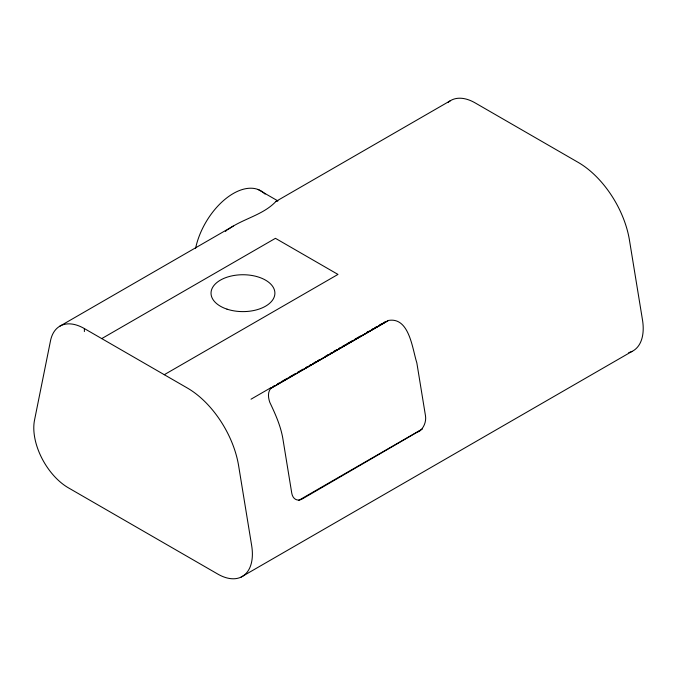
<?xml version="1.0" encoding="UTF-8"?>
<svg xmlns="http://www.w3.org/2000/svg" width="677" height="677" viewBox="0 0 677 677"><rect width="100%" height="100%" fill="white"/><g stroke="black" fill="none" stroke-linecap="round" stroke-linejoin="round"><path stroke-width="1.02" d="M270.859 388.344C267.449 392.144 268.236 397.966 269.827 402.409C275.547 414.426 281.082 426.755 283.088 440.058L291.753 493.127A12.288 8.395 -71.4 0 0 302.213 498.966L420.781 430.098A12.296 8.395 -71.4 0 0 425.503 415.906L416.829 362.838C412.352 349.036 409.458 316.811 388.463 320.449L270.859 388.344L388.463 320.449M420.307 430.538L418.589 431.774M450.459 100.67L275.979 201.407C264.479 213.627 247.46 217.706 233.26 226.067L59.635 326.306M225.356 231.399L226.99 230.129M227.751 229.63L233.26 226.067M101.745 338.602L275.446 238.321L337.975 274.422L164.274 374.703M251.023 399.193L271.079 387.616M272.899 386.567L274.727 385.509M277.46 383.935L279.279 382.877M281.107 381.828L287.488 378.147M289.307 377.089L295.697 373.408M297.516 372.35L302.983 369.193M305.725 367.619L307.544 366.562M309.372 365.512L311.192 364.454M313.925 362.88L315.753 361.823M317.572 360.773L319.4 359.724M325.781 356.034L328.514 354.46M330.334 353.402L332.162 352.353M333.981 351.295L336.723 349.721M338.542 348.663L340.37 347.614M342.19 346.565L344.923 344.982M346.751 343.933L352.218 340.768M354.951 339.194L360.426 336.037M366.807 332.348L368.627 331.298M371.36 329.716L373.188 328.667M375.007 327.609L376.835 326.559M379.569 324.977L381.396 323.928M383.216 322.878L385.035 321.82M304.176 368.94L384.104 322.802M298.515 500.489L422.507 428.905M241.114 577.092L631.937 351.456M275.979 201.407L277.646 200.781M258.106 189.501L277.9 200.925M84.38 328.573L187.385 388.039A74.013 42.736 60 0 1 238.617 465.734L251.658 545.527A48.939 28.256 60 0 1 217.782 574.071L68.394 487.829A48.939 28.256 60 0 1 34.519 420.163L50.496 340.827A48.939 28.256 60 0 1 84.38 328.573L84.38 331.586M447.878 102.599A48.939 28.256 60 0 1 475.203 102.929L578.209 162.404A74.013 42.736 60 0 1 629.441 240.09L642.481 319.882A48.939 28.256 60 0 1 628.755 352.59M195.535 248.535A55.269 31.912 -60 0 1 226.389 198.192A55.269 31.912 -60 0 1 265.062 194.104M226.998 309.144A31.937 18.44 0 0 0 274.896 293.175A31.937 18.44 0 0 0 226.998 277.206A31.937 18.44 0 0 0 226.998 309.144"/></g></svg>
